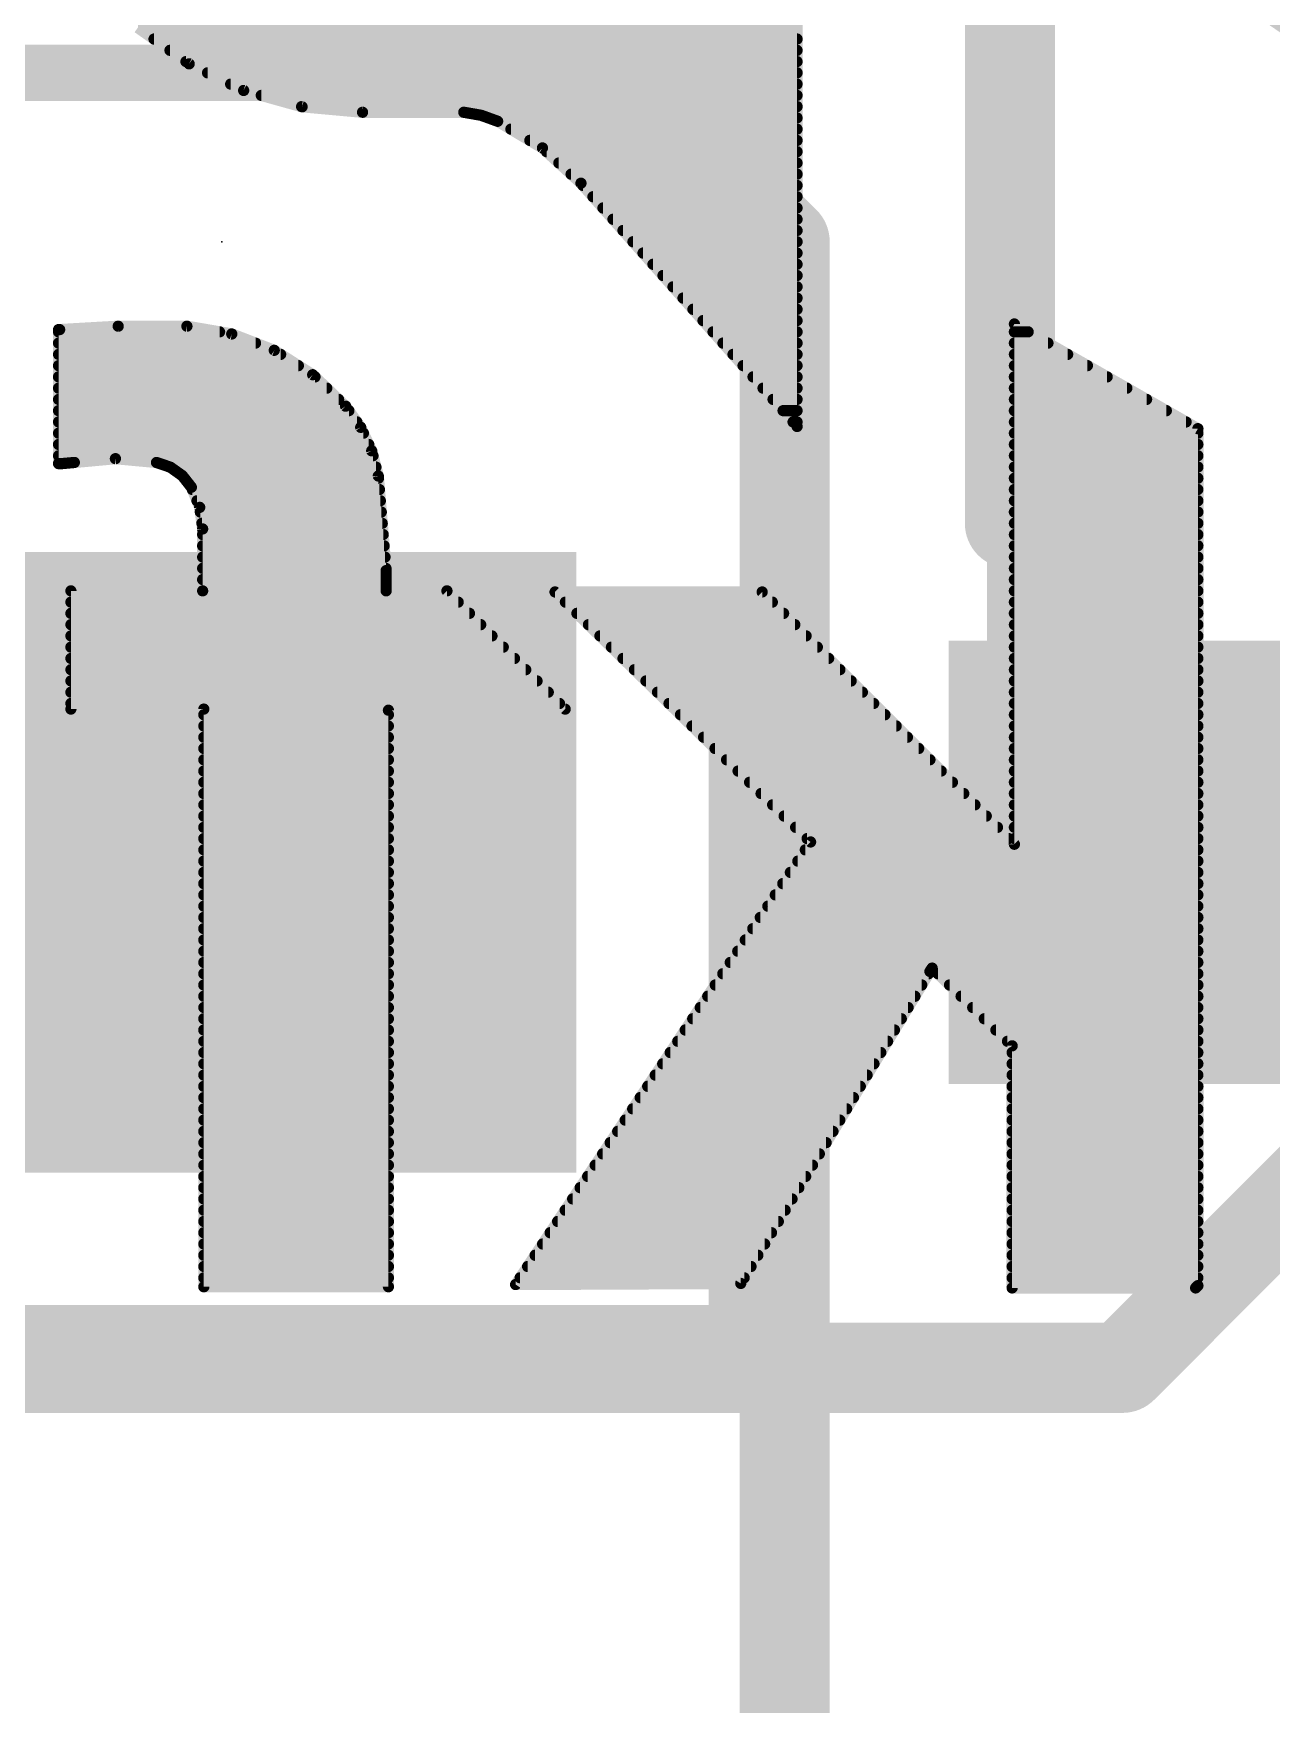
# Model space of a CAD drawing. Extents: x -20 to 87, y -16 to 68.
# Drawn here: x 13.545 to 16.338, y 47.501 to 51.27 of the extents above; entities that cross this region are included whole.
import ezdxf

# ---------------------------------------------------------------- set-up
doc = ezdxf.new("R2010")
doc.units = 0
for name, color, linetype in [('1', 12, 'CONTINUOUS'), ('16', 132, 'CONTINUOUS'), ('21', 41, 'CONTINUOUS'), ('22', 40, 'CONTINUOUS'), ('23', 53, 'CONTINUOUS'), ('51', 53, 'CONTINUOUS')]:
    doc.layers.add(name, color=color, linetype=linetype)

# ---------------------------------------------------------------- blocks, each defined once
blk = doc.blocks.new('RECT')
blk.add_solid([(-0.5, -0.5), (0.5, -0.5), (-0.5, 0.5), (0.5, 0.5)])

msp = doc.modelspace()

# ---------------------------------------------------------------- linework, layer by layer
at = {"layer": '1', "const_width": 0.2032}
for points in [[(16.002, 48.26), (16.51, 48.768)], [(5.715, 48.26), (16.002, 48.26)]]:
    msp.add_lwpolyline(points, dxfattribs=at)
at = {"layer": '1', "const_width": 0.1016}
for points in [[(16.002, 48.2092, 1), (16.002, 48.3108)], [(15.9661, 48.2959, 1), (16.0379, 48.2241)]]:
    msp.add_lwpolyline(points, format="xyb", dxfattribs=at)
at = {"layer": '16', "const_width": 0.2032}
for points in [[(15.24, 50.8), (12.7, 53.34)], [(15.24, 50.8), (15.24, 34.29)]]:
    msp.add_lwpolyline(points, dxfattribs=at)
at = {"layer": '16', "const_width": 0.1016}
for points in [[(15.2908, 50.8, 1), (15.1892, 50.8)], [(15.2041, 50.7641, 1), (15.2759, 50.8359)]]:
    msp.add_lwpolyline(points, format="xyb", dxfattribs=at)
at = {"layer": '21'}
for points, const_width in [([(15.748, 50.165), (15.748, 51.435)], 0.2032), ([(12.954, 51.181), (14.986, 51.181)], 0.127), ([(15.17, 49.8), (15.17, 48.3)], 0.2032), ([(15.17, 48.3), (12.77, 48.3)], 0.2032)]:
    msp.add_lwpolyline(points, dxfattribs=dict(at, const_width=const_width))
for points, const_width in [([(14.986, 51.1493, 1), (14.986, 51.2128)], 0.0635), ([(15.6972, 50.165, 1), (15.7988, 50.165)], 0.1016), ([(15.2208, 49.8, 1), (15.1192, 49.8)], 0.1016), ([(15.17, 48.2492, 1), (15.17, 48.3508)], 0.1016), ([(15.1192, 48.3, 1), (15.2208, 48.3)], 0.1016)]:
    msp.add_lwpolyline(points, format="xyb", dxfattribs=dict(at, const_width=const_width))
at = {"layer": '22', "const_width": 0.0254}
for points in [[(15.2679, 51.8998), (15.2679, 50.3834)], [(13.8963, 51.2013), (13.7806, 51.283)], [(13.7812, 51.2826), (15.2679, 51.2826)], [(13.8171, 51.2572), (15.2679, 51.2572)], [(13.8531, 51.2318), (15.2679, 51.2318)], [(13.8891, 51.2064), (15.2679, 51.2064)], [(14.0193, 51.1413), (13.8963, 51.2013)], [(13.9379, 51.181), (15.2679, 51.181)], [(13.99, 51.1556), (15.2679, 51.1556)], [(14.1512, 51.1045), (14.0193, 51.1413)], [(14.0591, 51.1302), (15.2679, 51.1302)], [(14.1501, 51.1048), (15.2679, 51.1048)], [(14.2875, 51.0921), (14.1512, 51.1045)], [(14.5161, 51.0921), (14.2875, 51.0921)], [(14.5551, 51.0853), (14.5161, 51.0921)], [(14.5923, 51.0718), (14.5551, 51.0853)], [(14.5713, 51.0794), (15.2679, 51.0794)], [(14.6935, 51.0116), (14.5923, 51.0718)], [(14.6222, 51.054), (15.2679, 51.054)], [(14.665, 51.0286), (15.2679, 51.0286)], [(14.7803, 50.9321), (14.6935, 51.0116)], [(14.7027, 51.0032), (15.2679, 51.0032)], [(14.7304, 50.9778), (15.2679, 50.9778)], [(14.7581, 50.9524), (15.2679, 50.9524)], [(15.2679, 50.3834), (14.7803, 50.9321)], [(14.7848, 50.927), (15.2679, 50.927)], [(14.8074, 50.9016), (15.2679, 50.9016)], [(14.83, 50.8762), (15.2679, 50.8762)], [(14.8526, 50.8508), (15.2679, 50.8508)], [(14.8751, 50.8254), (15.2679, 50.8254)], [(14.8977, 50.8), (15.2679, 50.8)], [(14.9203, 50.7746), (15.2679, 50.7746)], [(14.9428, 50.7492), (15.2679, 50.7492)], [(14.9654, 50.7238), (15.2679, 50.7238)], [(14.988, 50.6984), (15.2679, 50.6984)], [(15.0106, 50.673), (15.2679, 50.673)], [(15.0331, 50.6476), (15.2679, 50.6476)], [(15.0557, 50.6222), (15.2679, 50.6222)], [(16.1722, 50.3784), (15.7582, 50.6146)], [(15.7582, 50.6146), (15.7582, 49.4411)], [(13.6042, 50.6019), (13.6017, 50.6019)], [(13.6017, 50.6019), (13.6017, 50.2996)], [(13.6017, 50.5968), (13.965, 50.5968)], [(13.7363, 50.6095), (13.6042, 50.6019)], [(13.8913, 50.6095), (13.7363, 50.6095)], [(13.9925, 50.5921), (13.8913, 50.6095)], [(14.0884, 50.5551), (13.9925, 50.5921)], [(15.0783, 50.5968), (15.2679, 50.5968)], [(15.7582, 50.5968), (15.7894, 50.5968)], [(13.6017, 50.5714), (14.0461, 50.5714)], [(13.6017, 50.546), (14.1028, 50.546)], [(14.1751, 50.5001), (14.0884, 50.5551)], [(15.1008, 50.5714), (15.2679, 50.5714)], [(15.1234, 50.546), (15.2679, 50.546)], [(15.7582, 50.5714), (15.8339, 50.5714)], [(15.7582, 50.546), (15.8784, 50.546)], [(13.6017, 50.5206), (14.1428, 50.5206)], [(14.2494, 50.4292), (14.1751, 50.5001)], [(15.146, 50.5206), (15.2679, 50.5206)], [(15.7582, 50.5206), (15.923, 50.5206)], [(13.6017, 50.4952), (14.1803, 50.4952)], [(13.6017, 50.4698), (14.2069, 50.4698)], [(15.1686, 50.4952), (15.2679, 50.4952)], [(15.1911, 50.4698), (15.2679, 50.4698)], [(15.7582, 50.4952), (15.9675, 50.4952)], [(15.7582, 50.4698), (16.012, 50.4698)], [(13.6017, 50.4444), (14.2335, 50.4444)], [(14.2834, 50.3815), (14.2494, 50.4292)], [(15.2137, 50.4444), (15.2679, 50.4444)], [(15.7582, 50.4444), (16.0565, 50.4444)], [(13.6017, 50.419), (14.2567, 50.419)], [(13.6017, 50.3936), (14.2748, 50.3936)], [(15.2363, 50.419), (15.2679, 50.419)], [(15.2588, 50.3936), (15.2679, 50.3936)], [(15.7582, 50.419), (16.101, 50.419)], [(15.7582, 50.3936), (16.1456, 50.3936)], [(13.6017, 50.3682), (14.2896, 50.3682)], [(14.3083, 50.3284), (14.2834, 50.3815)], [(15.7582, 50.3682), (16.1722, 50.3682)], [(16.1722, 48.4454), (16.1722, 50.3784)], [(13.6017, 50.3428), (14.3015, 50.3428)], [(13.6017, 50.3174), (14.3111, 50.3174)], [(13.6373, 50.3022), (13.73, 50.3108)], [(13.73, 50.3108), (13.8227, 50.3022)], [(14.3231, 50.2717), (14.3083, 50.3284)], [(15.7582, 50.3428), (16.1722, 50.3428)], [(15.7582, 50.3174), (16.1722, 50.3174)], [(13.6017, 50.2996), (13.6093, 50.2996)], [(13.6093, 50.2996), (13.6373, 50.3022)], [(13.8227, 50.3022), (13.854, 50.2915)], [(13.8525, 50.292), (14.3178, 50.292)], [(13.854, 50.2915), (13.881, 50.2723)], [(13.881, 50.2723), (13.9014, 50.2463)], [(14.3408, 50.0583), (14.3231, 50.2717)], [(15.7582, 50.292), (16.1722, 50.292)], [(13.8855, 50.2666), (14.3235, 50.2666)], [(13.9014, 50.2463), (13.9202, 50.2009)], [(13.9035, 50.2412), (14.3256, 50.2412)], [(15.7582, 50.2666), (16.1722, 50.2666)], [(15.7582, 50.2412), (16.1722, 50.2412)], [(13.914, 50.2158), (14.3277, 50.2158)], [(13.9202, 50.2009), (13.9268, 50.1523)], [(15.7582, 50.2158), (16.1722, 50.2158)], [(13.9216, 50.1904), (14.3298, 50.1904)], [(13.9251, 50.165), (14.332, 50.165)], [(15.7582, 50.1904), (16.1722, 50.1904)], [(15.7582, 50.165), (16.1722, 50.165)], [(13.9268, 50.1523), (13.9268, 50.0126)], [(13.9268, 50.1396), (14.3341, 50.1396)], [(15.7582, 50.1396), (16.1722, 50.1396)], [(13.9268, 50.1142), (14.3362, 50.1142)], [(13.9268, 50.0888), (14.3383, 50.0888)], [(15.7582, 50.1142), (16.1722, 50.1142)], [(15.7582, 50.0888), (16.1722, 50.0888)], [(13.9268, 50.0634), (14.3404, 50.0634)], [(14.3408, 50.0126), (14.3408, 50.0583)], [(15.7582, 50.0634), (16.1722, 50.0634)], [(13.9268, 50.0126), (13.6296, 50.0126)], [(13.6296, 50.0126), (13.6296, 49.7459)], [(13.9268, 50.038), (14.3408, 50.038)], [(13.9268, 50.0126), (14.3408, 50.0126)], [(14.478, 50.0126), (14.3408, 50.0126)], [(14.7447, 49.7459), (14.478, 50.0126)], [(15.1892, 50.0101), (14.7218, 50.0101)], [(14.7218, 50.0101), (15.2984, 49.4462)], [(15.7582, 49.4411), (15.1892, 50.0101)], [(15.7582, 50.038), (16.1722, 50.038)], [(15.7582, 50.0126), (16.1722, 50.0126)], [(13.6296, 49.9872), (14.5034, 49.9872)], [(14.7452, 49.9872), (15.2121, 49.9872)], [(15.7582, 49.9872), (16.1722, 49.9872)], [(13.6296, 49.9618), (14.5288, 49.9618)], [(13.6296, 49.9364), (14.5542, 49.9364)], [(14.7712, 49.9618), (15.2375, 49.9618)], [(14.7972, 49.9364), (15.2629, 49.9364)], [(15.7582, 49.9618), (16.1722, 49.9618)], [(15.7582, 49.9364), (16.1722, 49.9364)], [(13.6296, 49.911), (14.5796, 49.911)], [(14.8231, 49.911), (15.2883, 49.911)], [(15.7582, 49.911), (16.1722, 49.911)], [(13.6296, 49.8856), (14.605, 49.8856)], [(13.6296, 49.8602), (14.6304, 49.8602)], [(14.8491, 49.8856), (15.3137, 49.8856)], [(14.8751, 49.8602), (15.3391, 49.8602)], [(15.7582, 49.8856), (16.1722, 49.8856)], [(15.7582, 49.8602), (16.1722, 49.8602)], [(13.6296, 49.8348), (14.6558, 49.8348)], [(14.901, 49.8348), (15.3645, 49.8348)], [(15.7582, 49.8348), (16.1722, 49.8348)], [(13.6296, 49.8094), (14.6812, 49.8094)], [(13.6296, 49.784), (14.7066, 49.784)], [(14.927, 49.8094), (15.3899, 49.8094)], [(14.953, 49.784), (15.4153, 49.784)], [(15.7582, 49.8094), (16.1722, 49.8094)], [(15.7582, 49.784), (16.1722, 49.784)], [(13.6296, 49.7586), (14.732, 49.7586)], [(13.6296, 49.7459), (13.9294, 49.7459)], [(13.9294, 49.7459), (13.9294, 48.4429)], [(14.3459, 49.7434), (14.7447, 49.7459)], [(14.979, 49.7586), (15.4407, 49.7586)], [(15.7582, 49.7586), (16.1722, 49.7586)], [(13.9294, 49.7332), (14.3459, 49.7332)], [(13.9294, 49.7078), (14.3459, 49.7078)], [(14.3459, 48.4429), (14.3459, 49.7434)], [(15.0049, 49.7332), (15.4661, 49.7332)], [(15.0309, 49.7078), (15.4915, 49.7078)], [(15.7582, 49.7332), (16.1722, 49.7332)], [(15.7582, 49.7078), (16.1722, 49.7078)], [(13.9294, 49.6824), (14.3459, 49.6824)], [(15.0569, 49.6824), (15.5169, 49.6824)], [(15.7582, 49.6824), (16.1722, 49.6824)], [(13.9294, 49.657), (14.3459, 49.657)], [(13.9294, 49.6316), (14.3459, 49.6316)], [(15.0829, 49.657), (15.5423, 49.657)], [(15.1088, 49.6316), (15.5677, 49.6316)], [(15.7582, 49.657), (16.1722, 49.657)], [(15.7582, 49.6316), (16.1722, 49.6316)], [(13.9294, 49.6062), (14.3459, 49.6062)], [(15.1348, 49.6062), (15.5931, 49.6062)], [(15.7582, 49.6062), (16.1722, 49.6062)], [(13.9294, 49.5808), (14.3459, 49.5808)], [(13.9294, 49.5554), (14.3459, 49.5554)], [(15.1608, 49.5808), (15.6185, 49.5808)], [(15.1867, 49.5554), (15.6439, 49.5554)], [(15.7582, 49.5808), (16.1722, 49.5808)], [(15.7582, 49.5554), (16.1722, 49.5554)], [(13.9294, 49.53), (14.3459, 49.53)], [(15.2127, 49.53), (15.6693, 49.53)], [(15.7582, 49.53), (16.1722, 49.53)], [(13.9294, 49.5046), (14.3459, 49.5046)], [(15.2387, 49.5046), (15.6947, 49.5046)], [(15.7582, 49.5046), (16.1722, 49.5046)], [(13.9294, 49.4792), (14.3459, 49.4792)], [(13.9294, 49.4538), (14.3459, 49.4538)], [(15.2984, 49.4462), (14.6329, 48.448)], [(15.2647, 49.4792), (15.7201, 49.4792)], [(15.2906, 49.4538), (15.7455, 49.4538)], [(15.7582, 49.4792), (16.1722, 49.4792)], [(15.7582, 49.4538), (16.1722, 49.4538)], [(13.9294, 49.4284), (14.3459, 49.4284)], [(15.2865, 49.4284), (16.1722, 49.4284)], [(13.9294, 49.403), (14.3459, 49.403)], [(13.9294, 49.3776), (14.3459, 49.3776)], [(15.2527, 49.3776), (16.1722, 49.3776)], [(15.2696, 49.403), (16.1722, 49.403)], [(13.9294, 49.3522), (14.3459, 49.3522)], [(15.2357, 49.3522), (16.1722, 49.3522)], [(13.9294, 49.3268), (14.3459, 49.3268)], [(13.9294, 49.3014), (14.3459, 49.3014)], [(15.2019, 49.3014), (16.1722, 49.3014)], [(15.2188, 49.3268), (16.1722, 49.3268)], [(13.9294, 49.276), (14.3459, 49.276)], [(15.1849, 49.276), (16.1722, 49.276)], [(13.9294, 49.2506), (14.3459, 49.2506)], [(13.9294, 49.2252), (14.3459, 49.2252)], [(15.1511, 49.2252), (16.1722, 49.2252)], [(15.168, 49.2506), (16.1722, 49.2506)], [(13.9294, 49.1998), (14.3459, 49.1998)], [(15.1341, 49.1998), (16.1722, 49.1998)], [(13.9294, 49.1744), (14.3459, 49.1744)], [(13.9294, 49.149), (14.3459, 49.149)], [(15.1003, 49.149), (15.5646, 49.149)], [(15.1172, 49.1744), (16.1722, 49.1744)], [(15.1409, 48.4505), (15.5677, 49.1541)], [(15.5677, 49.1541), (15.5727, 49.1617)], [(15.5727, 49.1617), (15.7531, 48.9864)], [(15.5858, 49.149), (16.1722, 49.149)], [(13.9294, 49.1236), (14.3459, 49.1236)], [(15.0833, 49.1236), (15.5492, 49.1236)], [(15.6119, 49.1236), (16.1722, 49.1236)], [(13.9294, 49.0982), (14.3459, 49.0982)], [(13.9294, 49.0728), (14.3459, 49.0728)], [(15.0495, 49.0728), (15.5184, 49.0728)], [(15.0664, 49.0982), (15.5338, 49.0982)], [(15.638, 49.0982), (16.1722, 49.0982)], [(15.6642, 49.0728), (16.1722, 49.0728)], [(13.9294, 49.0474), (14.3459, 49.0474)], [(15.0325, 49.0474), (15.503, 49.0474)], [(15.6903, 49.0474), (16.1722, 49.0474)], [(13.9294, 49.022), (14.3459, 49.022)], [(13.9294, 48.9966), (14.3459, 48.9966)], [(14.9987, 48.9966), (15.4722, 48.9966)], [(15.0156, 49.022), (15.4876, 49.022)], [(15.7165, 49.022), (16.1722, 49.022)], [(15.7426, 48.9966), (16.1722, 48.9966)], [(13.9294, 48.9712), (14.3459, 48.9712)], [(14.9817, 48.9712), (15.4568, 48.9712)], [(15.7531, 48.9864), (15.7531, 48.4403)], [(15.7531, 48.9712), (16.1722, 48.9712)], [(13.9294, 48.9458), (14.3459, 48.9458)], [(13.9294, 48.9204), (14.3459, 48.9204)], [(14.9479, 48.9204), (15.4259, 48.9204)], [(14.9648, 48.9458), (15.4413, 48.9458)], [(15.7531, 48.9458), (16.1722, 48.9458)], [(15.7531, 48.9204), (16.1722, 48.9204)], [(13.9294, 48.895), (14.3459, 48.895)], [(14.9309, 48.895), (15.4105, 48.895)], [(15.7531, 48.895), (16.1722, 48.895)], [(13.9294, 48.8696), (14.3459, 48.8696)], [(13.9294, 48.8442), (14.3459, 48.8442)], [(14.897, 48.8442), (15.3797, 48.8442)], [(14.914, 48.8696), (15.3951, 48.8696)], [(15.7531, 48.8696), (16.1722, 48.8696)], [(15.7531, 48.8442), (16.1722, 48.8442)], [(13.9294, 48.8188), (14.3459, 48.8188)], [(14.8801, 48.8188), (15.3643, 48.8188)], [(15.7531, 48.8188), (16.1722, 48.8188)], [(13.9294, 48.7934), (14.3459, 48.7934)], [(13.9294, 48.768), (14.3459, 48.768)], [(14.8462, 48.768), (15.3335, 48.768)], [(14.8632, 48.7934), (15.3489, 48.7934)], [(15.7531, 48.7934), (16.1722, 48.7934)], [(15.7531, 48.768), (16.1722, 48.768)], [(13.9294, 48.7426), (14.3459, 48.7426)], [(14.8293, 48.7426), (15.3181, 48.7426)], [(15.7531, 48.7426), (16.1722, 48.7426)], [(13.9294, 48.7172), (14.3459, 48.7172)], [(13.9294, 48.6918), (14.3459, 48.6918)], [(14.7954, 48.6918), (15.2873, 48.6918)], [(14.8124, 48.7172), (15.3027, 48.7172)], [(15.7531, 48.7172), (16.1722, 48.7172)], [(15.7531, 48.6918), (16.1722, 48.6918)], [(13.9294, 48.6664), (14.3459, 48.6664)], [(14.7785, 48.6664), (15.2719, 48.6664)], [(15.7531, 48.6664), (16.1722, 48.6664)], [(13.9294, 48.641), (14.3459, 48.641)], [(13.9294, 48.6156), (14.3459, 48.6156)], [(14.7446, 48.6156), (15.241, 48.6156)], [(14.7616, 48.641), (15.2565, 48.641)], [(15.7531, 48.641), (16.1722, 48.641)], [(15.7531, 48.6156), (16.1722, 48.6156)], [(13.9294, 48.5902), (14.3459, 48.5902)], [(14.7277, 48.5902), (15.2256, 48.5902)], [(15.7531, 48.5902), (16.1722, 48.5902)], [(13.9294, 48.5648), (14.3459, 48.5648)], [(13.9294, 48.5394), (14.3459, 48.5394)], [(14.6938, 48.5394), (15.1948, 48.5394)], [(14.7108, 48.5648), (15.2102, 48.5648)], [(15.7531, 48.5648), (16.1722, 48.5648)], [(15.7531, 48.5394), (16.1722, 48.5394)], [(13.9294, 48.514), (14.3459, 48.514)], [(14.6769, 48.514), (15.1794, 48.514)], [(15.7531, 48.514), (16.1722, 48.514)], [(13.9294, 48.4886), (14.3459, 48.4886)], [(13.9294, 48.4632), (14.3459, 48.4632)], [(14.643, 48.4632), (15.1486, 48.4632)], [(14.66, 48.4886), (15.164, 48.4886)], [(15.7531, 48.4886), (16.1722, 48.4886)], [(15.7531, 48.4632), (16.1722, 48.4632)], [(13.9294, 48.4429), (14.3459, 48.4429)], [(14.6329, 48.448), (15.1409, 48.4505)], [(15.7531, 48.4403), (16.1671, 48.4403)], [(16.1671, 48.4403), (16.1722, 48.4454)]]:
    msp.add_lwpolyline(points, dxfattribs=at)
at = {"layer": '22', "const_width": 0.0127}
for points in [[(13.8171, 51.2636, 1), (13.8171, 51.2509)], [(15.2679, 51.2509, 1), (15.2679, 51.2636)], [(13.8531, 51.2381, 1), (13.8531, 51.2255)], [(15.2679, 51.2255, 1), (15.2679, 51.2381)], [(13.8891, 51.2127, 1), (13.8891, 51.2001)], [(13.8991, 51.207, 1), (13.8935, 51.1956)], [(13.8926, 51.1961, 1), (13.9, 51.2065)], [(13.9379, 51.1874, 1), (13.9379, 51.1747)], [(15.2679, 51.2001, 1), (15.2679, 51.2127)], [(15.2679, 51.1747, 1), (15.2679, 51.1874)], [(13.99, 51.1619, 1), (13.99, 51.1493)], [(14.021, 51.1474, 1), (14.0176, 51.1352)], [(14.0166, 51.1356, 1), (14.0221, 51.147)], [(15.2679, 51.1493, 1), (15.2679, 51.1619)], [(14.0591, 51.1365, 1), (14.0591, 51.1239)], [(14.1501, 51.1112, 1), (14.1501, 51.0985)], [(14.1518, 51.1108, 1), (14.1506, 51.0982)], [(14.1495, 51.0984, 1), (14.1529, 51.1106)], [(15.2679, 51.1239, 1), (15.2679, 51.1365)], [(15.2679, 51.0985, 1), (15.2679, 51.1112)], [(14.2875, 51.0984, 1), (14.2875, 51.0858)], [(14.2869, 51.0858, 1), (14.2881, 51.0984)], [(14.5172, 51.0984, 1), (14.515, 51.0858)], [(14.5161, 51.0858, 1), (14.5161, 51.0984)], [(14.5572, 51.0912, 1), (14.5529, 51.0793)], [(14.554, 51.079, 1), (14.5562, 51.0915)], [(14.5713, 51.0857, 1), (14.5713, 51.0731)], [(14.5955, 51.0773, 1), (14.5891, 51.0663)], [(14.5901, 51.0658, 1), (14.5945, 51.0778)], [(15.2679, 51.0731, 1), (15.2679, 51.0857)], [(14.6222, 51.0603, 1), (14.6222, 51.0477)], [(14.665, 51.035, 1), (14.665, 51.0223)], [(15.2679, 51.0477, 1), (15.2679, 51.0603)], [(15.2679, 51.0223, 1), (15.2679, 51.035)], [(14.6978, 51.0163, 1), (14.6892, 51.0069)], [(14.6902, 51.0062, 1), (14.6967, 51.0171)], [(14.7027, 51.0095, 1), (14.7027, 50.9969)], [(15.2679, 50.9969, 1), (15.2679, 51.0095)], [(14.7304, 50.9841, 1), (14.7304, 50.9715)], [(14.7581, 50.9588, 1), (14.7581, 50.9461)], [(15.2679, 50.9715, 1), (15.2679, 50.9841)], [(15.2679, 50.9461, 1), (15.2679, 50.9588)], [(14.785, 50.9363, 1), (14.7756, 50.9279)], [(14.776, 50.9274, 1), (14.7846, 50.9368)], [(14.7848, 50.9333, 1), (14.7848, 50.9207)], [(15.2679, 50.9207, 1), (15.2679, 50.9333)], [(14.8074, 50.9079, 1), (14.8074, 50.8953)], [(14.83, 50.8826, 1), (14.83, 50.8699)], [(15.2679, 50.8953, 1), (15.2679, 50.9079)], [(15.2679, 50.8699, 1), (15.2679, 50.8826)], [(14.8526, 50.8571, 1), (14.8526, 50.8445)], [(15.2679, 50.8445, 1), (15.2679, 50.8571)], [(14.8751, 50.8317, 1), (14.8751, 50.8191)], [(14.8977, 50.8064, 1), (14.8977, 50.7937)], [(15.2679, 50.8191, 1), (15.2679, 50.8317)], [(15.2679, 50.7937, 1), (15.2679, 50.8064)], [(14.9203, 50.7809, 1), (14.9203, 50.7683)], [(15.2679, 50.7683, 1), (15.2679, 50.7809)], [(14.9428, 50.7555, 1), (14.9428, 50.7429)], [(14.9654, 50.7302, 1), (14.9654, 50.7175)], [(15.2679, 50.7429, 1), (15.2679, 50.7555)], [(15.2679, 50.7175, 1), (15.2679, 50.7302)], [(14.988, 50.7047, 1), (14.988, 50.6921)], [(15.2679, 50.6921, 1), (15.2679, 50.7047)], [(15.0106, 50.6793, 1), (15.0106, 50.6667)], [(15.2679, 50.6667, 1), (15.2679, 50.6793)], [(15.0331, 50.654, 1), (15.0331, 50.6413)], [(15.0557, 50.6285, 1), (15.0557, 50.6159)], [(15.2679, 50.6413, 1), (15.2679, 50.654)], [(15.2679, 50.6159, 1), (15.2679, 50.6285)], [(15.7613, 50.6201, 1), (15.7551, 50.6091)], [(15.7645, 50.6146, 1), (15.7519, 50.6146)], [(13.6081, 50.6019, 1), (13.5954, 50.6019)], [(13.6017, 50.6082, 1), (13.6017, 50.5956)], [(13.6017, 50.6031, 1), (13.6017, 50.5905)], [(13.6038, 50.6082, 1), (13.6046, 50.5956)], [(13.6042, 50.5956, 1), (13.6042, 50.6082)], [(13.7363, 50.6159, 1), (13.7363, 50.6032)], [(13.7367, 50.6032, 1), (13.7359, 50.6158)], [(13.8924, 50.6158, 1), (13.8902, 50.6032)], [(13.8913, 50.6032, 1), (13.8913, 50.6159)], [(13.965, 50.5905, 1), (13.965, 50.6031)], [(13.9948, 50.598, 1), (13.9902, 50.5861)], [(13.9914, 50.5858, 1), (13.9936, 50.5983)], [(15.0783, 50.6031, 1), (15.0783, 50.5905)], [(15.2679, 50.5905, 1), (15.2679, 50.6031)], [(15.7582, 50.6031, 1), (15.7582, 50.5905)], [(15.7894, 50.5905, 1), (15.7894, 50.6031)], [(13.6017, 50.5778, 1), (13.6017, 50.5651)], [(13.6017, 50.5523, 1), (13.6017, 50.5397)], [(14.0461, 50.5651, 1), (14.0461, 50.5778)], [(14.0918, 50.5605, 1), (14.085, 50.5498)], [(14.0861, 50.5492, 1), (14.0906, 50.5611)], [(14.1028, 50.5397, 1), (14.1028, 50.5523)], [(15.1008, 50.5778, 1), (15.1008, 50.5651)], [(15.1234, 50.5523, 1), (15.1234, 50.5397)], [(15.2679, 50.5651, 1), (15.2679, 50.5778)], [(15.2679, 50.5397, 1), (15.2679, 50.5523)], [(15.7582, 50.5778, 1), (15.7582, 50.5651)], [(15.7582, 50.5523, 1), (15.7582, 50.5397)], [(15.8339, 50.5651, 1), (15.8339, 50.5778)], [(15.8784, 50.5397, 1), (15.8784, 50.5523)], [(13.6017, 50.5269, 1), (13.6017, 50.5143)], [(14.1428, 50.5143, 1), (14.1428, 50.5269)], [(14.1795, 50.5047, 1), (14.1707, 50.4955)], [(14.1717, 50.4948, 1), (14.1785, 50.5055)], [(15.146, 50.5269, 1), (15.146, 50.5143)], [(15.2679, 50.5143, 1), (15.2679, 50.5269)], [(15.7582, 50.5269, 1), (15.7582, 50.5143)], [(15.923, 50.5143, 1), (15.923, 50.5269)], [(13.6017, 50.5016, 1), (13.6017, 50.4889)], [(13.6017, 50.4761, 1), (13.6017, 50.4635)], [(14.1803, 50.4889, 1), (14.1803, 50.5016)], [(14.2069, 50.4635, 1), (14.2069, 50.4761)], [(15.1686, 50.5016, 1), (15.1686, 50.4889)], [(15.1911, 50.4761, 1), (15.1911, 50.4635)], [(15.2679, 50.4889, 1), (15.2679, 50.5016)], [(15.2679, 50.4635, 1), (15.2679, 50.4761)], [(15.7582, 50.5016, 1), (15.7582, 50.4889)], [(15.7582, 50.4761, 1), (15.7582, 50.4635)], [(15.9675, 50.4889, 1), (15.9675, 50.5016)], [(16.012, 50.4635, 1), (16.012, 50.4761)], [(13.6017, 50.4507, 1), (13.6017, 50.4381)], [(14.2335, 50.4381, 1), (14.2335, 50.4507)], [(14.2546, 50.4329, 1), (14.2442, 50.4255)], [(14.245, 50.4246, 1), (14.2538, 50.4338)], [(15.2137, 50.4507, 1), (15.2137, 50.4381)], [(15.2679, 50.4381, 1), (15.2679, 50.4507)], [(15.7582, 50.4507, 1), (15.7582, 50.4381)], [(16.0565, 50.4381, 1), (16.0565, 50.4507)], [(13.6017, 50.4254, 1), (13.6017, 50.4127)], [(13.6017, 50.3999, 1), (13.6017, 50.3873)], [(14.2567, 50.4127, 1), (14.2567, 50.4254)], [(14.2748, 50.3873, 1), (14.2748, 50.3999)], [(15.2363, 50.4254, 1), (15.2363, 50.4127)], [(15.2588, 50.3999, 1), (15.2588, 50.3873)], [(15.2679, 50.4127, 1), (15.2679, 50.4254)], [(15.2679, 50.3873, 1), (15.2679, 50.3999)], [(15.7582, 50.4254, 1), (15.7582, 50.4127)], [(15.7582, 50.3999, 1), (15.7582, 50.3873)], [(16.101, 50.4127, 1), (16.101, 50.4254)], [(16.1456, 50.3873, 1), (16.1456, 50.3999)], [(13.6017, 50.3745, 1), (13.6017, 50.3619)], [(14.2892, 50.3842, 1), (14.2777, 50.3788)], [(14.2782, 50.3778, 1), (14.2886, 50.3852)], [(14.2896, 50.3619, 1), (14.2896, 50.3745)], [(15.2616, 50.3834, 1), (15.2743, 50.3834)], [(15.2632, 50.3792, 1), (15.2726, 50.3876)], [(15.7582, 50.3745, 1), (15.7582, 50.3619)], [(16.1786, 50.3784, 1), (16.1658, 50.3784)], [(16.1691, 50.3729, 1), (16.1753, 50.3839)], [(16.1722, 50.3619, 1), (16.1722, 50.3745)], [(13.6017, 50.3492, 1), (13.6017, 50.3365)], [(13.6017, 50.3237, 1), (13.6017, 50.3111)], [(13.7306, 50.3171, 1), (13.7294, 50.3045)], [(13.7306, 50.3045, 1), (13.7294, 50.3171)], [(14.3015, 50.3365, 1), (14.3015, 50.3492)], [(14.3144, 50.33, 1), (14.3021, 50.3268)], [(14.3025, 50.3257, 1), (14.314, 50.3311)], [(14.3111, 50.3111, 1), (14.3111, 50.3237)], [(15.7582, 50.3492, 1), (15.7582, 50.3365)], [(15.7582, 50.3237, 1), (15.7582, 50.3111)], [(16.1722, 50.3365, 1), (16.1722, 50.3492)], [(16.1722, 50.3111, 1), (16.1722, 50.3237)], [(13.6017, 50.306, 1), (13.6017, 50.2933)], [(13.5954, 50.2996, 1), (13.6081, 50.2996)], [(13.6087, 50.3059, 1), (13.6099, 50.2933)], [(13.6093, 50.2933, 1), (13.6093, 50.306)], [(13.6367, 50.3085, 1), (13.6379, 50.2959)], [(13.6379, 50.2959, 1), (13.6367, 50.3085)], [(13.8248, 50.3082, 1), (13.8206, 50.2962)], [(13.8221, 50.2959, 1), (13.8233, 50.3085)], [(13.8525, 50.2983, 1), (13.8525, 50.2857)], [(13.8577, 50.2967, 1), (13.8503, 50.2863)], [(13.852, 50.2855, 1), (13.8561, 50.2975)], [(13.886, 50.2763, 1), (13.876, 50.2684)], [(14.3294, 50.2722, 1), (14.3168, 50.2712)], [(14.3178, 50.2857, 1), (14.3178, 50.2983)], [(15.7582, 50.2983, 1), (15.7582, 50.2857)], [(16.1722, 50.2857, 1), (16.1722, 50.2983)], [(13.8773, 50.2672, 1), (13.8847, 50.2775)], [(13.8855, 50.273, 1), (13.8855, 50.2603)], [(13.9073, 50.2487, 1), (13.8955, 50.2439)], [(13.8964, 50.2424, 1), (13.9064, 50.2502)], [(13.9035, 50.2475, 1), (13.9035, 50.2349)], [(14.317, 50.2701, 1), (14.3292, 50.2733)], [(14.3235, 50.2603, 1), (14.3235, 50.273)], [(14.3256, 50.2349, 1), (14.3256, 50.2475)], [(15.7582, 50.273, 1), (15.7582, 50.2603)], [(15.7582, 50.2475, 1), (15.7582, 50.2349)], [(16.1722, 50.2603, 1), (16.1722, 50.273)], [(16.1722, 50.2349, 1), (16.1722, 50.2475)], [(13.914, 50.2221, 1), (13.914, 50.2095)], [(13.9265, 50.2018, 1), (13.9139, 50.2001)], [(13.9143, 50.1985, 1), (13.926, 50.2034)], [(14.3277, 50.2095, 1), (14.3277, 50.2221)], [(15.7582, 50.2221, 1), (15.7582, 50.2095)], [(16.1722, 50.2095, 1), (16.1722, 50.2221)], [(13.9216, 50.1968, 1), (13.9216, 50.1841)], [(13.9251, 50.1713, 1), (13.9251, 50.1587)], [(14.3298, 50.1841, 1), (14.3298, 50.1968)], [(14.332, 50.1587, 1), (14.332, 50.1713)], [(15.7582, 50.1968, 1), (15.7582, 50.1841)], [(15.7582, 50.1713, 1), (15.7582, 50.1587)], [(16.1722, 50.1841, 1), (16.1722, 50.1968)], [(16.1722, 50.1587, 1), (16.1722, 50.1713)], [(13.9331, 50.1523, 1), (13.9205, 50.1523)], [(13.9205, 50.1514, 1), (13.9331, 50.1532)], [(13.9268, 50.1459, 1), (13.9268, 50.1333)], [(14.3341, 50.1333, 1), (14.3341, 50.1459)], [(15.7582, 50.1459, 1), (15.7582, 50.1333)], [(16.1722, 50.1333, 1), (16.1722, 50.1459)], [(13.9268, 50.1206, 1), (13.9268, 50.1079)], [(13.9268, 50.0951, 1), (13.9268, 50.0825)], [(14.3362, 50.1079, 1), (14.3362, 50.1206)], [(14.3383, 50.0825, 1), (14.3383, 50.0951)], [(15.7582, 50.1206, 1), (15.7582, 50.1079)], [(15.7582, 50.0951, 1), (15.7582, 50.0825)], [(16.1722, 50.1079, 1), (16.1722, 50.1206)], [(16.1722, 50.0825, 1), (16.1722, 50.0951)], [(13.9268, 50.0697, 1), (13.9268, 50.0571)], [(14.3472, 50.0583, 1), (14.3345, 50.0583)], [(14.3345, 50.0578, 1), (14.3471, 50.0588)], [(14.3404, 50.0571, 1), (14.3404, 50.0697)], [(15.7582, 50.0697, 1), (15.7582, 50.0571)], [(16.1722, 50.0571, 1), (16.1722, 50.0697)], [(13.6296, 50.0189, 1), (13.6296, 50.0063)], [(13.6359, 50.0126, 1), (13.6233, 50.0126)], [(13.9268, 50.0444, 1), (13.9268, 50.0317)], [(13.9268, 50.0189, 1), (13.9268, 50.0063)], [(13.9268, 50.0063, 1), (13.9268, 50.0189)], [(14.3408, 50.0189, 1), (14.3408, 50.0063)], [(14.3408, 50.0317, 1), (14.3408, 50.0444)], [(14.3408, 50.0063, 1), (14.3408, 50.0189)], [(14.4825, 50.0171, 1), (14.4735, 50.0081)], [(14.478, 50.0063, 1), (14.478, 50.0189)], [(14.7218, 50.0164, 1), (14.7218, 50.0038)], [(14.7262, 50.0146, 1), (14.7174, 50.0056)], [(15.1937, 50.0146, 1), (15.1847, 50.0056)], [(15.1892, 50.0038, 1), (15.1892, 50.0164)], [(15.7582, 50.0444, 1), (15.7582, 50.0317)], [(15.7582, 50.0189, 1), (15.7582, 50.0063)], [(16.1722, 50.0317, 1), (16.1722, 50.0444)], [(16.1722, 50.0063, 1), (16.1722, 50.0189)], [(13.6296, 49.9935, 1), (13.6296, 49.9809)], [(13.9205, 50.0126, 1), (13.9331, 50.0126)], [(14.3345, 50.0126, 1), (14.3472, 50.0126)], [(14.5034, 49.9809, 1), (14.5034, 49.9935)], [(14.7452, 49.9935, 1), (14.7452, 49.9809)], [(15.2121, 49.9809, 1), (15.2121, 49.9935)], [(15.7582, 49.9935, 1), (15.7582, 49.9809)], [(16.1722, 49.9809, 1), (16.1722, 49.9935)], [(13.6296, 49.9682, 1), (13.6296, 49.9555)], [(13.6296, 49.9427, 1), (13.6296, 49.9301)], [(14.5288, 49.9555, 1), (14.5288, 49.9682)], [(14.5542, 49.9301, 1), (14.5542, 49.9427)], [(14.7712, 49.9682, 1), (14.7712, 49.9555)], [(14.7972, 49.9427, 1), (14.7972, 49.9301)], [(15.2375, 49.9555, 1), (15.2375, 49.9682)], [(15.2629, 49.9301, 1), (15.2629, 49.9427)], [(15.7582, 49.9682, 1), (15.7582, 49.9555)], [(15.7582, 49.9427, 1), (15.7582, 49.9301)], [(16.1722, 49.9555, 1), (16.1722, 49.9682)], [(16.1722, 49.9301, 1), (16.1722, 49.9427)], [(13.6296, 49.9173, 1), (13.6296, 49.9047)], [(14.5796, 49.9047, 1), (14.5796, 49.9173)], [(14.8231, 49.9173, 1), (14.8231, 49.9047)], [(15.2883, 49.9047, 1), (15.2883, 49.9173)], [(15.7582, 49.9173, 1), (15.7582, 49.9047)], [(16.1722, 49.9047, 1), (16.1722, 49.9173)], [(13.6296, 49.892, 1), (13.6296, 49.8793)], [(13.6296, 49.8665, 1), (13.6296, 49.8539)], [(14.605, 49.8793, 1), (14.605, 49.892)], [(14.6304, 49.8539, 1), (14.6304, 49.8665)], [(14.8491, 49.892, 1), (14.8491, 49.8793)], [(14.8751, 49.8665, 1), (14.8751, 49.8539)], [(15.3137, 49.8793, 1), (15.3137, 49.892)], [(15.3391, 49.8539, 1), (15.3391, 49.8665)], [(15.7582, 49.892, 1), (15.7582, 49.8793)], [(15.7582, 49.8665, 1), (15.7582, 49.8539)], [(16.1722, 49.8793, 1), (16.1722, 49.892)], [(16.1722, 49.8539, 1), (16.1722, 49.8665)], [(13.6296, 49.8411, 1), (13.6296, 49.8285)], [(14.6558, 49.8285, 1), (14.6558, 49.8411)], [(14.901, 49.8411, 1), (14.901, 49.8285)], [(15.3645, 49.8285, 1), (15.3645, 49.8411)], [(15.7582, 49.8411, 1), (15.7582, 49.8285)], [(16.1722, 49.8285, 1), (16.1722, 49.8411)], [(13.6296, 49.8158, 1), (13.6296, 49.8031)], [(13.6296, 49.7903, 1), (13.6296, 49.7777)], [(14.6812, 49.8031, 1), (14.6812, 49.8158)], [(14.7066, 49.7777, 1), (14.7066, 49.7903)], [(14.927, 49.8158, 1), (14.927, 49.8031)], [(14.953, 49.7903, 1), (14.953, 49.7777)], [(15.3899, 49.8031, 1), (15.3899, 49.8158)], [(15.4153, 49.7777, 1), (15.4153, 49.7903)], [(15.7582, 49.8158, 1), (15.7582, 49.8031)], [(15.7582, 49.7903, 1), (15.7582, 49.7777)], [(16.1722, 49.8031, 1), (16.1722, 49.8158)], [(16.1722, 49.7777, 1), (16.1722, 49.7903)], [(13.6296, 49.7649, 1), (13.6296, 49.7523)], [(13.6296, 49.7522, 1), (13.6296, 49.7396)], [(13.9358, 49.7459, 1), (13.9231, 49.7459)], [(13.9294, 49.7396, 1), (13.9294, 49.7522)], [(14.732, 49.7523, 1), (14.732, 49.7649)], [(14.7402, 49.7414, 1), (14.7492, 49.7504)], [(14.7447, 49.7396, 1), (14.7447, 49.7522)], [(14.979, 49.7649, 1), (14.979, 49.7523)], [(15.4407, 49.7523, 1), (15.4407, 49.7649)], [(15.7582, 49.7649, 1), (15.7582, 49.7523)], [(16.1722, 49.7523, 1), (16.1722, 49.7649)], [(13.6233, 49.7459, 1), (13.6359, 49.7459)], [(13.9294, 49.7396, 1), (13.9294, 49.7269)], [(13.9294, 49.7141, 1), (13.9294, 49.7015)], [(14.3522, 49.7434, 1), (14.3396, 49.7434)], [(14.3459, 49.7497, 1), (14.3459, 49.7371)], [(14.3459, 49.7269, 1), (14.3459, 49.7396)], [(14.3459, 49.7015, 1), (14.3459, 49.7141)], [(15.0049, 49.7396, 1), (15.0049, 49.7269)], [(15.0309, 49.7141, 1), (15.0309, 49.7015)], [(15.4661, 49.7269, 1), (15.4661, 49.7396)], [(15.4915, 49.7015, 1), (15.4915, 49.7141)], [(15.7582, 49.7396, 1), (15.7582, 49.7269)], [(15.7582, 49.7141, 1), (15.7582, 49.7015)], [(16.1722, 49.7269, 1), (16.1722, 49.7396)], [(16.1722, 49.7015, 1), (16.1722, 49.7141)], [(13.9294, 49.6887, 1), (13.9294, 49.6761)], [(14.3459, 49.6761, 1), (14.3459, 49.6887)], [(15.0569, 49.6887, 1), (15.0569, 49.6761)], [(15.5169, 49.6761, 1), (15.5169, 49.6887)], [(15.7582, 49.6887, 1), (15.7582, 49.6761)], [(16.1722, 49.6761, 1), (16.1722, 49.6887)], [(13.9294, 49.6634, 1), (13.9294, 49.6507)], [(13.9294, 49.6379, 1), (13.9294, 49.6253)], [(14.3459, 49.6507, 1), (14.3459, 49.6634)], [(14.3459, 49.6253, 1), (14.3459, 49.6379)], [(15.0829, 49.6634, 1), (15.0829, 49.6507)], [(15.1088, 49.6379, 1), (15.1088, 49.6253)], [(15.5423, 49.6507, 1), (15.5423, 49.6634)], [(15.5677, 49.6253, 1), (15.5677, 49.6379)], [(15.7582, 49.6634, 1), (15.7582, 49.6507)], [(15.7582, 49.6379, 1), (15.7582, 49.6253)], [(16.1722, 49.6507, 1), (16.1722, 49.6634)], [(16.1722, 49.6253, 1), (16.1722, 49.6379)], [(13.9294, 49.6125, 1), (13.9294, 49.5999)], [(14.3459, 49.5999, 1), (14.3459, 49.6125)], [(15.1348, 49.6125, 1), (15.1348, 49.5999)], [(15.5931, 49.5999, 1), (15.5931, 49.6125)], [(15.7582, 49.6125, 1), (15.7582, 49.5999)], [(16.1722, 49.5999, 1), (16.1722, 49.6125)], [(13.9294, 49.5872, 1), (13.9294, 49.5745)], [(13.9294, 49.5618, 1), (13.9294, 49.5491)], [(14.3459, 49.5745, 1), (14.3459, 49.5872)], [(14.3459, 49.5491, 1), (14.3459, 49.5618)], [(15.1608, 49.5872, 1), (15.1608, 49.5745)], [(15.1867, 49.5618, 1), (15.1867, 49.5491)], [(15.6185, 49.5745, 1), (15.6185, 49.5872)], [(15.6439, 49.5491, 1), (15.6439, 49.5618)], [(15.7582, 49.5872, 1), (15.7582, 49.5745)], [(15.7582, 49.5618, 1), (15.7582, 49.5491)], [(16.1722, 49.5745, 1), (16.1722, 49.5872)], [(16.1722, 49.5491, 1), (16.1722, 49.5618)], [(13.9294, 49.5363, 1), (13.9294, 49.5237)], [(14.3459, 49.5237, 1), (14.3459, 49.5363)], [(15.2127, 49.5363, 1), (15.2127, 49.5237)], [(15.6693, 49.5237, 1), (15.6693, 49.5363)], [(15.7582, 49.5363, 1), (15.7582, 49.5237)], [(16.1722, 49.5237, 1), (16.1722, 49.5363)], [(13.9294, 49.511, 1), (13.9294, 49.4983)], [(14.3459, 49.4983, 1), (14.3459, 49.511)], [(15.2387, 49.511, 1), (15.2387, 49.4983)], [(15.6947, 49.4983, 1), (15.6947, 49.511)], [(15.7582, 49.511, 1), (15.7582, 49.4983)], [(16.1722, 49.4983, 1), (16.1722, 49.511)], [(13.9294, 49.4856, 1), (13.9294, 49.4729)], [(13.9294, 49.4601, 1), (13.9294, 49.4475)], [(14.3459, 49.4729, 1), (14.3459, 49.4856)], [(14.3459, 49.4475, 1), (14.3459, 49.4601)], [(15.2647, 49.4856, 1), (15.2647, 49.4729)], [(15.2906, 49.4601, 1), (15.2906, 49.4475)], [(15.3037, 49.4427, 1), (15.2931, 49.4497)], [(15.294, 49.4417, 1), (15.3028, 49.4507)], [(15.7201, 49.4729, 1), (15.7201, 49.4856)], [(15.7455, 49.4475, 1), (15.7455, 49.4601)], [(15.7582, 49.4856, 1), (15.7582, 49.4729)], [(15.7582, 49.4601, 1), (15.7582, 49.4475)], [(16.1722, 49.4729, 1), (16.1722, 49.4856)], [(16.1722, 49.4475, 1), (16.1722, 49.4601)], [(13.9294, 49.4348, 1), (13.9294, 49.4221)], [(14.3459, 49.4221, 1), (14.3459, 49.4348)], [(15.2865, 49.4348, 1), (15.2865, 49.4221)], [(15.7519, 49.4411, 1), (15.7645, 49.4411)], [(15.7537, 49.4366, 1), (15.7627, 49.4456)], [(16.1722, 49.4221, 1), (16.1722, 49.4348)], [(13.9294, 49.4094, 1), (13.9294, 49.3967)], [(13.9294, 49.3839, 1), (13.9294, 49.3713)], [(14.3459, 49.3967, 1), (14.3459, 49.4094)], [(14.3459, 49.3713, 1), (14.3459, 49.3839)], [(15.2527, 49.3839, 1), (15.2527, 49.3713)], [(15.2696, 49.4094, 1), (15.2696, 49.3967)], [(16.1722, 49.3967, 1), (16.1722, 49.4094)], [(16.1722, 49.3713, 1), (16.1722, 49.3839)], [(13.9294, 49.3586, 1), (13.9294, 49.3459)], [(14.3459, 49.3459, 1), (14.3459, 49.3586)], [(15.2357, 49.3586, 1), (15.2357, 49.3459)], [(16.1722, 49.3459, 1), (16.1722, 49.3586)], [(13.9294, 49.3332, 1), (13.9294, 49.3205)], [(13.9294, 49.3077, 1), (13.9294, 49.2951)], [(14.3459, 49.3205, 1), (14.3459, 49.3332)], [(14.3459, 49.2951, 1), (14.3459, 49.3077)], [(15.2019, 49.3077, 1), (15.2019, 49.2951)], [(15.2188, 49.3332, 1), (15.2188, 49.3205)], [(16.1722, 49.3205, 1), (16.1722, 49.3332)], [(16.1722, 49.2951, 1), (16.1722, 49.3077)], [(13.9294, 49.2824, 1), (13.9294, 49.2697)], [(14.3459, 49.2697, 1), (14.3459, 49.2824)], [(15.1849, 49.2824, 1), (15.1849, 49.2697)], [(16.1722, 49.2697, 1), (16.1722, 49.2824)], [(13.9294, 49.257, 1), (13.9294, 49.2443)], [(13.9294, 49.2315, 1), (13.9294, 49.2189)], [(14.3459, 49.2443, 1), (14.3459, 49.257)], [(14.3459, 49.2189, 1), (14.3459, 49.2315)], [(15.1511, 49.2315, 1), (15.1511, 49.2189)], [(15.168, 49.257, 1), (15.168, 49.2443)], [(16.1722, 49.2443, 1), (16.1722, 49.257)], [(16.1722, 49.2189, 1), (16.1722, 49.2315)], [(13.9294, 49.2062, 1), (13.9294, 49.1935)], [(14.3459, 49.1935, 1), (14.3459, 49.2062)], [(15.1341, 49.2062, 1), (15.1341, 49.1935)], [(16.1722, 49.1935, 1), (16.1722, 49.2062)], [(13.9294, 49.1808, 1), (13.9294, 49.1681)], [(13.9294, 49.1553, 1), (13.9294, 49.1427)], [(14.3459, 49.1681, 1), (14.3459, 49.1808)], [(14.3459, 49.1427, 1), (14.3459, 49.1553)], [(15.1003, 49.1553, 1), (15.1003, 49.1427)], [(15.1172, 49.1808, 1), (15.1172, 49.1681)], [(15.5624, 49.1576, 1), (15.573, 49.1506)], [(15.5731, 49.1508, 1), (15.5623, 49.1574)], [(15.5646, 49.1427, 1), (15.5646, 49.1553)], [(15.5771, 49.1663, 1), (15.5683, 49.1571)], [(15.578, 49.1582, 1), (15.5674, 49.1652)], [(15.5858, 49.1553, 1), (15.5858, 49.1427)], [(16.1722, 49.1681, 1), (16.1722, 49.1808)], [(16.1722, 49.1427, 1), (16.1722, 49.1553)], [(13.9294, 49.13, 1), (13.9294, 49.1173)], [(14.3459, 49.1173, 1), (14.3459, 49.13)], [(15.0833, 49.13, 1), (15.0833, 49.1173)], [(15.5492, 49.1173, 1), (15.5492, 49.13)], [(15.6119, 49.13, 1), (15.6119, 49.1173)], [(16.1722, 49.1173, 1), (16.1722, 49.13)], [(13.9294, 49.1046, 1), (13.9294, 49.0919)], [(13.9294, 49.0791, 1), (13.9294, 49.0665)], [(14.3459, 49.0919, 1), (14.3459, 49.1046)], [(14.3459, 49.0665, 1), (14.3459, 49.0791)], [(15.0495, 49.0791, 1), (15.0495, 49.0665)], [(15.0664, 49.1046, 1), (15.0664, 49.0919)], [(15.5184, 49.0665, 1), (15.5184, 49.0791)], [(15.5338, 49.0919, 1), (15.5338, 49.1046)], [(15.638, 49.1046, 1), (15.638, 49.0919)], [(15.6642, 49.0791, 1), (15.6642, 49.0665)], [(16.1722, 49.0919, 1), (16.1722, 49.1046)], [(16.1722, 49.0665, 1), (16.1722, 49.0791)], [(13.9294, 49.0538, 1), (13.9294, 49.0411)], [(14.3459, 49.0411, 1), (14.3459, 49.0538)], [(15.0325, 49.0538, 1), (15.0325, 49.0411)], [(15.503, 49.0411, 1), (15.503, 49.0538)], [(15.6903, 49.0538, 1), (15.6903, 49.0411)], [(16.1722, 49.0411, 1), (16.1722, 49.0538)], [(13.9294, 49.0284, 1), (13.9294, 49.0157)], [(13.9294, 49.0029, 1), (13.9294, 48.9903)], [(14.3459, 49.0157, 1), (14.3459, 49.0284)], [(14.3459, 48.9903, 1), (14.3459, 49.0029)], [(14.9987, 49.0029, 1), (14.9987, 48.9903)], [(15.0156, 49.0284, 1), (15.0156, 49.0157)], [(15.4722, 48.9903, 1), (15.4722, 49.0029)], [(15.4876, 49.0157, 1), (15.4876, 49.0284)], [(15.7165, 49.0284, 1), (15.7165, 49.0157)], [(15.7426, 49.0029, 1), (15.7426, 48.9903)], [(16.1722, 49.0157, 1), (16.1722, 49.0284)], [(16.1722, 48.9903, 1), (16.1722, 49.0029)], [(13.9294, 48.9776, 1), (13.9294, 48.9649)], [(14.3459, 48.9649, 1), (14.3459, 48.9776)], [(14.9817, 48.9776, 1), (14.9817, 48.9649)], [(15.4568, 48.9649, 1), (15.4568, 48.9776)], [(15.7531, 48.9776, 1), (15.7531, 48.9649)], [(15.7594, 48.9864, 1), (15.7468, 48.9864)], [(15.7487, 48.9818, 1), (15.7575, 48.991)], [(16.1722, 48.9649, 1), (16.1722, 48.9776)], [(13.9294, 48.9522, 1), (13.9294, 48.9395)], [(13.9294, 48.9267, 1), (13.9294, 48.9141)], [(14.3459, 48.9395, 1), (14.3459, 48.9522)], [(14.3459, 48.9141, 1), (14.3459, 48.9267)], [(14.9479, 48.9267, 1), (14.9479, 48.9141)], [(14.9648, 48.9522, 1), (14.9648, 48.9395)], [(15.4259, 48.9141, 1), (15.4259, 48.9267)], [(15.4413, 48.9395, 1), (15.4413, 48.9522)], [(15.7531, 48.9522, 1), (15.7531, 48.9395)], [(15.7531, 48.9267, 1), (15.7531, 48.9141)], [(16.1722, 48.9395, 1), (16.1722, 48.9522)], [(16.1722, 48.9141, 1), (16.1722, 48.9267)], [(13.9294, 48.9014, 1), (13.9294, 48.8887)], [(14.3459, 48.8887, 1), (14.3459, 48.9014)], [(14.9309, 48.9014, 1), (14.9309, 48.8887)], [(15.4105, 48.8887, 1), (15.4105, 48.9014)], [(15.7531, 48.9014, 1), (15.7531, 48.8887)], [(16.1722, 48.8887, 1), (16.1722, 48.9014)], [(13.9294, 48.876, 1), (13.9294, 48.8633)], [(13.9294, 48.8505, 1), (13.9294, 48.8379)], [(14.3459, 48.8633, 1), (14.3459, 48.876)], [(14.3459, 48.8379, 1), (14.3459, 48.8505)], [(14.897, 48.8505, 1), (14.897, 48.8379)], [(14.914, 48.876, 1), (14.914, 48.8633)], [(15.3797, 48.8379, 1), (15.3797, 48.8505)], [(15.3951, 48.8633, 1), (15.3951, 48.876)], [(15.7531, 48.876, 1), (15.7531, 48.8633)], [(15.7531, 48.8505, 1), (15.7531, 48.8379)], [(16.1722, 48.8633, 1), (16.1722, 48.876)], [(16.1722, 48.8379, 1), (16.1722, 48.8505)], [(13.9294, 48.8252, 1), (13.9294, 48.8125)], [(14.3459, 48.8125, 1), (14.3459, 48.8252)], [(14.8801, 48.8252, 1), (14.8801, 48.8125)], [(15.3643, 48.8125, 1), (15.3643, 48.8252)], [(15.7531, 48.8252, 1), (15.7531, 48.8125)], [(16.1722, 48.8125, 1), (16.1722, 48.8252)], [(13.9294, 48.7998, 1), (13.9294, 48.7871)], [(13.9294, 48.7743, 1), (13.9294, 48.7617)], [(14.3459, 48.7871, 1), (14.3459, 48.7998)], [(14.3459, 48.7617, 1), (14.3459, 48.7743)], [(14.8462, 48.7743, 1), (14.8462, 48.7617)], [(14.8632, 48.7998, 1), (14.8632, 48.7871)], [(15.3335, 48.7617, 1), (15.3335, 48.7743)], [(15.3489, 48.7871, 1), (15.3489, 48.7998)], [(15.7531, 48.7998, 1), (15.7531, 48.7871)], [(15.7531, 48.7743, 1), (15.7531, 48.7617)], [(16.1722, 48.7871, 1), (16.1722, 48.7998)], [(16.1722, 48.7617, 1), (16.1722, 48.7743)], [(13.9294, 48.749, 1), (13.9294, 48.7363)], [(14.3459, 48.7363, 1), (14.3459, 48.749)], [(14.8293, 48.749, 1), (14.8293, 48.7363)], [(15.3181, 48.7363, 1), (15.3181, 48.749)], [(15.7531, 48.749, 1), (15.7531, 48.7363)], [(16.1722, 48.7363, 1), (16.1722, 48.749)], [(13.9294, 48.7236, 1), (13.9294, 48.7109)], [(13.9294, 48.6981, 1), (13.9294, 48.6855)], [(14.3459, 48.7109, 1), (14.3459, 48.7236)], [(14.3459, 48.6855, 1), (14.3459, 48.6981)], [(14.7954, 48.6981, 1), (14.7954, 48.6855)], [(14.8124, 48.7236, 1), (14.8124, 48.7109)], [(15.2873, 48.6855, 1), (15.2873, 48.6981)], [(15.3027, 48.7109, 1), (15.3027, 48.7236)], [(15.7531, 48.7236, 1), (15.7531, 48.7109)], [(15.7531, 48.6981, 1), (15.7531, 48.6855)], [(16.1722, 48.7109, 1), (16.1722, 48.7236)], [(16.1722, 48.6855, 1), (16.1722, 48.6981)], [(13.9294, 48.6728, 1), (13.9294, 48.6601)], [(14.3459, 48.6601, 1), (14.3459, 48.6728)], [(14.7785, 48.6728, 1), (14.7785, 48.6601)], [(15.2719, 48.6601, 1), (15.2719, 48.6728)], [(15.7531, 48.6728, 1), (15.7531, 48.6601)], [(16.1722, 48.6601, 1), (16.1722, 48.6728)], [(13.9294, 48.6474, 1), (13.9294, 48.6347)], [(13.9294, 48.6219, 1), (13.9294, 48.6093)], [(14.3459, 48.6347, 1), (14.3459, 48.6474)], [(14.3459, 48.6093, 1), (14.3459, 48.6219)], [(14.7446, 48.6219, 1), (14.7446, 48.6093)], [(14.7616, 48.6474, 1), (14.7616, 48.6347)], [(15.241, 48.6093, 1), (15.241, 48.6219)], [(15.2565, 48.6347, 1), (15.2565, 48.6474)], [(15.7531, 48.6474, 1), (15.7531, 48.6347)], [(15.7531, 48.6219, 1), (15.7531, 48.6093)], [(16.1722, 48.6347, 1), (16.1722, 48.6474)], [(16.1722, 48.6093, 1), (16.1722, 48.6219)], [(13.9294, 48.5966, 1), (13.9294, 48.5839)], [(14.3459, 48.5839, 1), (14.3459, 48.5966)], [(14.7277, 48.5966, 1), (14.7277, 48.5839)], [(15.2256, 48.5839, 1), (15.2256, 48.5966)], [(15.7531, 48.5966, 1), (15.7531, 48.5839)], [(16.1722, 48.5839, 1), (16.1722, 48.5966)], [(13.9294, 48.5712, 1), (13.9294, 48.5585)], [(13.9294, 48.5457, 1), (13.9294, 48.5331)], [(14.3459, 48.5585, 1), (14.3459, 48.5712)], [(14.3459, 48.5331, 1), (14.3459, 48.5457)], [(14.6938, 48.5457, 1), (14.6938, 48.5331)], [(14.7108, 48.5712, 1), (14.7108, 48.5585)], [(15.1948, 48.5331, 1), (15.1948, 48.5457)], [(15.2102, 48.5585, 1), (15.2102, 48.5712)], [(15.7531, 48.5712, 1), (15.7531, 48.5585)], [(15.7531, 48.5457, 1), (15.7531, 48.5331)], [(16.1722, 48.5585, 1), (16.1722, 48.5712)], [(16.1722, 48.5331, 1), (16.1722, 48.5457)], [(13.9294, 48.5204, 1), (13.9294, 48.5077)], [(14.3459, 48.5077, 1), (14.3459, 48.5204)], [(14.6769, 48.5204, 1), (14.6769, 48.5077)], [(15.1794, 48.5077, 1), (15.1794, 48.5204)], [(15.7531, 48.5204, 1), (15.7531, 48.5077)], [(16.1722, 48.5077, 1), (16.1722, 48.5204)], [(13.9294, 48.495, 1), (13.9294, 48.4823)], [(13.9294, 48.4695, 1), (13.9294, 48.4569)], [(14.3459, 48.4823, 1), (14.3459, 48.495)], [(14.3459, 48.4569, 1), (14.3459, 48.4695)], [(14.643, 48.4695, 1), (14.643, 48.4569)], [(14.66, 48.495, 1), (14.66, 48.4823)], [(15.1486, 48.4569, 1), (15.1486, 48.4695)], [(15.164, 48.4823, 1), (15.164, 48.495)], [(15.7531, 48.495, 1), (15.7531, 48.4823)], [(15.7531, 48.4695, 1), (15.7531, 48.4569)], [(16.1722, 48.4823, 1), (16.1722, 48.495)], [(16.1722, 48.4569, 1), (16.1722, 48.4695)], [(13.9231, 48.4429, 1), (13.9358, 48.4429)], [(13.9294, 48.4492, 1), (13.9294, 48.4366)], [(14.3396, 48.4429, 1), (14.3522, 48.4429)], [(14.3459, 48.4366, 1), (14.3459, 48.4492)], [(14.6329, 48.4543, 1), (14.6329, 48.4417)], [(14.6276, 48.4515, 1), (14.6382, 48.4445)], [(15.1355, 48.4538, 1), (15.1463, 48.4472)], [(15.1409, 48.4442, 1), (15.1409, 48.4568)], [(15.7531, 48.4466, 1), (15.7531, 48.434)], [(15.7468, 48.4403, 1), (15.7594, 48.4403)], [(16.1626, 48.4448, 1), (16.1716, 48.4358)], [(16.1658, 48.4454, 1), (16.1786, 48.4454)], [(16.1671, 48.434, 1), (16.1671, 48.4466)], [(16.1767, 48.4409, 1), (16.1677, 48.4499)]]:
    msp.add_lwpolyline(points, format="xyb", dxfattribs=at)
at = {"layer": '23'}
msp.add_point((13.97, 50.8), dxfattribs=at)
at = {"layer": '51', "const_width": 0.127}
for points in [[(15.76, 49.3), (15.76, 52.3)], [(15.494, 51.943), (17.526, 50.546)], [(17.26, 49.3), (15.76, 49.3)]]:
    msp.add_lwpolyline(points, dxfattribs=at)
at = {"layer": '51', "const_width": 0.0635}
for points in [[(15.76, 49.3318, 1), (15.76, 49.2683)], [(15.7283, 49.3, 1), (15.7918, 49.3)]]:
    msp.add_lwpolyline(points, format="xyb", dxfattribs=at)

# ---------------------------------------------------------------- block references
at = {"layer": '1', "xscale": 1.6, "yscale": 1.4, "rotation": 180}
msp.add_blockref('RECT', (13.97, 49.4), dxfattribs=at)
at = {"layer": '1', "yscale": 1.8, "rotation": 270}
msp.add_blockref('RECT', (16.51, 49.4), dxfattribs=at)

doc.saveas('drawing.dxf')
